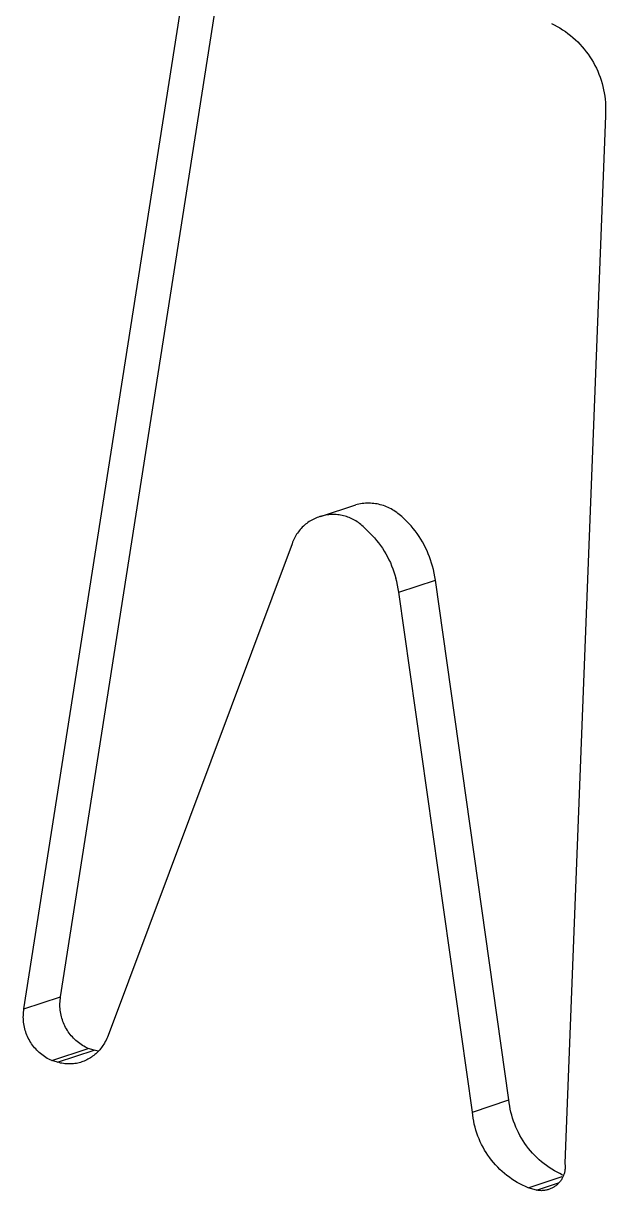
# Model space of a CAD drawing. Header units: millimetres. Extents: x 0 to 4030, y -54 to 2762.
# Drawn here: x 1103.95 to 1121.65, y 624.64 to 660.12 of the extents above; entities that cross this region are included whole.
import ezdxf

# ---------------------------------------------------------------- set-up
doc = ezdxf.new("R2010")
doc.units = ezdxf.units.MM
doc.header["$MEASUREMENT"] = 0
doc.layers.add('Utwórz2D linie widoczne', color=7, linetype='Continuous', true_color=0x000000)

msp = doc.modelspace()

# ---------------------------------------------------------------- linework, layer by layer
at = {"layer": 'Utwórz2D linie widoczne'}
for p, q in [((1105.082, 630.528), (1110.064, 662.294)), ((1103.969, 630.162), (1108.948, 661.937)), ((1120.003, 660.12), (1120.091, 660.076)), ((1120.091, 660.076), (1120.178, 660.029)), ((1120.178, 660.029), (1120.263, 659.98)), ((1120.263, 659.98), (1120.346, 659.927)), ((1120.346, 659.927), (1120.428, 659.872)), ((1120.428, 659.872), (1120.507, 659.813)), ((1120.507, 659.813), (1120.585, 659.753)), ((1120.585, 659.753), (1120.66, 659.689)), ((1120.66, 659.689), (1120.733, 659.623)), ((1120.733, 659.623), (1120.804, 659.555)), ((1120.804, 659.555), (1120.873, 659.484)), ((1120.873, 659.484), (1120.939, 659.411)), ((1120.939, 659.411), (1121.002, 659.336)), ((1121.002, 659.336), (1121.063, 659.258)), ((1121.063, 659.258), (1121.121, 659.179)), ((1121.121, 659.179), (1121.177, 659.098)), ((1121.177, 659.098), (1121.229, 659.015)), ((1121.229, 659.015), (1121.279, 658.93)), ((1121.279, 658.93), (1121.326, 658.843)), ((1121.326, 658.843), (1121.37, 658.755)), ((1121.37, 658.755), (1121.411, 658.665)), ((1121.411, 658.665), (1121.449, 658.575)), ((1121.449, 658.575), (1121.484, 658.482)), ((1121.484, 658.482), (1121.516, 658.389)), ((1121.516, 658.389), (1121.544, 658.295)), ((1121.544, 658.295), (1121.569, 658.2)), ((1121.569, 658.2), (1121.591, 658.104)), ((1121.591, 658.104), (1121.61, 658.007)), ((1121.61, 658.007), (1121.625, 657.91)), ((1121.625, 657.91), (1121.637, 657.812)), ((1121.637, 657.812), (1121.646, 657.714)), ((1121.646, 657.714), (1121.651, 657.616)), ((1121.651, 657.616), (1121.653, 657.517)), ((1121.653, 657.517), (1121.652, 657.419)), ((1121.65, 657.306), (1120.412, 625.475)), ((1121.652, 657.362), (1121.65, 657.306)), ((1121.652, 657.419), (1121.652, 657.362)), ((1112.98, 645.135), (1114.054, 645.485)), ((1114.103, 645.497), (1114.054, 645.485)), ((1114.152, 645.508), (1114.103, 645.497)), ((1114.202, 645.517), (1114.152, 645.508)), ((1114.252, 645.524), (1114.202, 645.517)), ((1114.302, 645.529), (1114.252, 645.524)), ((1114.352, 645.533), (1114.302, 645.529)), ((1114.402, 645.535), (1114.352, 645.533)), ((1114.453, 645.536), (1114.402, 645.535)), ((1114.503, 645.534), (1114.453, 645.536)), ((1114.553, 645.531), (1114.503, 645.534)), ((1114.603, 645.526), (1114.553, 645.531)), ((1114.653, 645.52), (1114.603, 645.526)), ((1114.703, 645.511), (1114.653, 645.52)), ((1114.752, 645.502), (1114.703, 645.511)), ((1114.801, 645.49), (1114.752, 645.502)), ((1114.85, 645.477), (1114.801, 645.49)), ((1114.898, 645.462), (1114.85, 645.477)), ((1114.945, 645.445), (1114.898, 645.462)), ((1114.992, 645.427), (1114.945, 645.445)), ((1115.038, 645.407), (1114.992, 645.427)), ((1115.084, 645.386), (1115.038, 645.407)), ((1115.129, 645.363), (1115.084, 645.386)), ((1112.718, 645.021), (1112.678, 644.998)), ((1112.757, 645.043), (1112.718, 645.021)), ((1112.798, 645.063), (1112.757, 645.043)), ((1112.84, 645.082), (1112.798, 645.063)), ((1112.882, 645.099), (1112.84, 645.082)), ((1112.924, 645.115), (1112.882, 645.099)), ((1112.967, 645.13), (1112.924, 645.115)), ((1113.011, 645.143), (1112.967, 645.13)), ((1113.055, 645.154), (1113.011, 645.143)), ((1113.099, 645.164), (1113.055, 645.154)), ((1113.144, 645.173), (1113.099, 645.164)), ((1113.189, 645.18), (1113.144, 645.173)), ((1113.234, 645.185), (1113.189, 645.18)), ((1113.279, 645.189), (1113.234, 645.185)), ((1113.324, 645.191), (1113.279, 645.189)), ((1113.37, 645.192), (1113.324, 645.191)), ((1113.415, 645.191), (1113.37, 645.192)), ((1113.461, 645.188), (1113.415, 645.191)), ((1113.506, 645.184), (1113.461, 645.188)), ((1113.551, 645.179), (1113.506, 645.184)), ((1113.596, 645.171), (1113.551, 645.179)), ((1113.64, 645.163), (1113.596, 645.171)), ((1113.685, 645.153), (1113.64, 645.163)), ((1113.729, 645.141), (1113.685, 645.153)), ((1113.772, 645.128), (1113.729, 645.141)), ((1113.815, 645.113), (1113.772, 645.128)), ((1113.858, 645.097), (1113.815, 645.113)), ((1113.9, 645.079), (1113.858, 645.097)), ((1113.941, 645.06), (1113.9, 645.079)), ((1113.981, 645.04), (1113.941, 645.06)), ((1114.021, 645.018), (1113.981, 645.04)), ((1114.06, 644.995), (1114.021, 645.018)), ((1115.173, 645.338), (1115.129, 645.363)), ((1115.216, 645.312), (1115.173, 645.338)), ((1115.258, 645.285), (1115.216, 645.312)), ((1115.3, 645.256), (1115.258, 645.285)), ((1115.34, 645.226), (1115.3, 645.256)), ((1115.379, 645.194), (1115.34, 645.226)), ((1115.417, 645.161), (1115.379, 645.194)), ((1115.454, 645.127), (1115.417, 645.161)), ((1115.528, 645.06), (1115.454, 645.127)), ((1115.6, 644.991), (1115.528, 645.06)), ((1112.31, 644.664), (1112.284, 644.627)), ((1112.338, 644.7), (1112.31, 644.664)), ((1112.367, 644.735), (1112.338, 644.7)), ((1112.398, 644.769), (1112.367, 644.735)), ((1112.429, 644.802), (1112.398, 644.769)), ((1112.462, 644.833), (1112.429, 644.802)), ((1112.495, 644.864), (1112.462, 644.833)), ((1112.53, 644.893), (1112.495, 644.864)), ((1112.566, 644.921), (1112.53, 644.893)), ((1112.602, 644.948), (1112.566, 644.921)), ((1112.64, 644.974), (1112.602, 644.948)), ((1112.678, 644.998), (1112.64, 644.974)), ((1114.099, 644.97), (1114.06, 644.995)), ((1114.136, 644.944), (1114.099, 644.97)), ((1114.172, 644.917), (1114.136, 644.944)), ((1114.208, 644.889), (1114.172, 644.917)), ((1114.242, 644.859), (1114.208, 644.889)), ((1114.276, 644.829), (1114.242, 644.859)), ((1114.308, 644.797), (1114.276, 644.829)), ((1114.34, 644.764), (1114.308, 644.797)), ((1114.34, 644.764), (1114.414, 644.697)), ((1114.414, 644.697), (1114.486, 644.627)), ((1115.67, 644.919), (1115.6, 644.991)), ((1115.737, 644.845), (1115.67, 644.919)), ((1115.802, 644.769), (1115.737, 644.845)), ((1115.864, 644.691), (1115.802, 644.769)), ((1115.923, 644.61), (1115.864, 644.691)), ((1112.134, 644.347), (1112.119, 644.305)), ((1112.152, 644.389), (1112.134, 644.347)), ((1112.17, 644.431), (1112.152, 644.389)), ((1112.19, 644.472), (1112.17, 644.431)), ((1112.211, 644.512), (1112.19, 644.472)), ((1112.234, 644.551), (1112.211, 644.512)), ((1112.258, 644.59), (1112.234, 644.551)), ((1112.284, 644.627), (1112.258, 644.59)), ((1114.486, 644.627), (1114.555, 644.556)), ((1114.555, 644.556), (1114.623, 644.482)), ((1114.623, 644.482), (1114.687, 644.405)), ((1114.687, 644.405), (1114.749, 644.327)), ((1114.749, 644.327), (1114.809, 644.247)), ((1115.98, 644.528), (1115.923, 644.61)), ((1116.034, 644.444), (1115.98, 644.528)), ((1116.086, 644.358), (1116.034, 644.444)), ((1116.134, 644.271), (1116.086, 644.358)), ((1112.119, 644.305), (1106.528, 629.355)), ((1114.809, 644.247), (1114.866, 644.165)), ((1114.866, 644.165), (1114.92, 644.081)), ((1114.92, 644.081), (1114.971, 643.995)), ((1114.971, 643.995), (1115.02, 643.907)), ((1116.18, 644.182), (1116.134, 644.271)), ((1116.222, 644.092), (1116.18, 644.182)), ((1116.262, 644), (1116.222, 644.092)), ((1116.298, 643.907), (1116.262, 644)), ((1115.02, 643.907), (1115.065, 643.818)), ((1115.065, 643.818), (1115.108, 643.728)), ((1115.108, 643.728), (1115.147, 643.636)), ((1115.147, 643.636), (1115.184, 643.543)), ((1116.332, 643.813), (1116.298, 643.907)), ((1116.362, 643.717), (1116.332, 643.813)), ((1116.389, 643.621), (1116.362, 643.717)), ((1116.417, 643.515), (1116.389, 643.621)), ((1115.184, 643.543), (1115.217, 643.449)), ((1115.217, 643.449), (1115.248, 643.353)), ((1115.248, 643.353), (1115.275, 643.257)), ((1115.303, 643.151), (1115.275, 643.257)), ((1116.441, 643.408), (1116.417, 643.515)), ((1116.462, 643.3), (1116.441, 643.408)), ((1116.479, 643.192), (1116.462, 643.3)), ((1115.327, 643.044), (1115.303, 643.151)), ((1115.347, 642.936), (1115.327, 643.044)), ((1115.365, 642.828), (1115.347, 642.936)), ((1115.365, 642.828), (1116.479, 643.192)), ((1118.713, 627.399), (1116.479, 643.192)), ((1117.601, 627.03), (1115.365, 642.828)), ((1103.969, 630.162), (1105.082, 630.528)), ((1105.069, 630.428), (1105.075, 630.479)), ((1105.075, 630.479), (1105.082, 630.528)), ((1103.962, 630.112), (1103.969, 630.162)), ((1105.062, 630.277), (1105.063, 630.328)), ((1105.064, 630.227), (1105.062, 630.277)), ((1105.063, 630.328), (1105.065, 630.378)), ((1105.067, 630.177), (1105.064, 630.227)), ((1105.065, 630.378), (1105.069, 630.428)), ((1105.072, 630.127), (1105.067, 630.177)), ((1105.078, 630.077), (1105.072, 630.127)), ((1103.949, 629.911), (1103.95, 629.961)), ((1103.951, 629.86), (1103.949, 629.911)), ((1103.95, 629.961), (1103.952, 630.011)), ((1103.954, 629.81), (1103.951, 629.86)), ((1103.952, 630.011), (1103.956, 630.062)), ((1103.959, 629.76), (1103.954, 629.81)), ((1103.956, 630.062), (1103.962, 630.112)), ((1105.086, 630.027), (1105.078, 630.077)), ((1105.096, 629.977), (1105.086, 630.027)), ((1105.108, 629.928), (1105.096, 629.977)), ((1105.122, 629.88), (1105.108, 629.928)), ((1105.137, 629.832), (1105.122, 629.88)), ((1105.153, 629.784), (1105.137, 629.832)), ((1105.172, 629.737), (1105.153, 629.784)), ((1103.965, 629.71), (1103.959, 629.76)), ((1103.974, 629.66), (1103.965, 629.71)), ((1103.984, 629.61), (1103.974, 629.66)), ((1103.995, 629.561), (1103.984, 629.61)), ((1104.009, 629.513), (1103.995, 629.561)), ((1104.024, 629.465), (1104.009, 629.513)), ((1104.04, 629.417), (1104.024, 629.465)), ((1104.059, 629.37), (1104.04, 629.417)), ((1105.192, 629.691), (1105.172, 629.737)), ((1105.213, 629.645), (1105.192, 629.691)), ((1105.236, 629.6), (1105.213, 629.645)), ((1105.261, 629.556), (1105.236, 629.6)), ((1105.287, 629.513), (1105.261, 629.556)), ((1105.315, 629.471), (1105.287, 629.513)), ((1105.344, 629.43), (1105.315, 629.471)), ((1105.374, 629.39), (1105.344, 629.43)), ((1104.079, 629.324), (1104.059, 629.37)), ((1104.1, 629.278), (1104.079, 629.324)), ((1104.123, 629.233), (1104.1, 629.278)), ((1104.148, 629.189), (1104.123, 629.233)), ((1104.174, 629.146), (1104.148, 629.189)), ((1104.202, 629.104), (1104.174, 629.146)), ((1104.231, 629.063), (1104.202, 629.104)), ((1104.261, 629.023), (1104.231, 629.063)), ((1105.406, 629.351), (1105.374, 629.39)), ((1105.439, 629.313), (1105.406, 629.351)), ((1105.474, 629.276), (1105.439, 629.313)), ((1105.509, 629.24), (1105.474, 629.276)), ((1105.546, 629.206), (1105.509, 629.24)), ((1105.584, 629.173), (1105.546, 629.206)), ((1105.624, 629.141), (1105.584, 629.173)), ((1105.664, 629.111), (1105.624, 629.141)), ((1105.705, 629.082), (1105.664, 629.111)), ((1105.747, 629.055), (1105.705, 629.082)), ((1105.791, 629.029), (1105.747, 629.055)), ((1106.371, 629.056), (1106.348, 629.021)), ((1106.393, 629.092), (1106.371, 629.056)), ((1106.414, 629.128), (1106.393, 629.092)), ((1106.439, 629.172), (1106.414, 629.128)), ((1106.463, 629.217), (1106.439, 629.172)), ((1106.486, 629.262), (1106.463, 629.217)), ((1106.508, 629.308), (1106.486, 629.262)), ((1106.528, 629.355), (1106.508, 629.308)), ((1104.293, 628.984), (1104.261, 629.023)), ((1104.326, 628.946), (1104.293, 628.984)), ((1104.361, 628.909), (1104.326, 628.946)), ((1104.397, 628.873), (1104.361, 628.909)), ((1104.433, 628.839), (1104.397, 628.873)), ((1104.472, 628.806), (1104.433, 628.839)), ((1104.511, 628.774), (1104.472, 628.806)), ((1104.551, 628.744), (1104.511, 628.774)), ((1104.592, 628.715), (1104.551, 628.744)), ((1104.635, 628.688), (1104.592, 628.715)), ((1104.813, 628.593), (1105.925, 628.96)), ((1104.991, 628.542), (1106.104, 628.91)), ((1105.835, 629.004), (1105.791, 629.029)), ((1105.88, 628.982), (1105.835, 629.004)), ((1105.925, 628.96), (1105.88, 628.982)), ((1106.104, 628.91), (1105.925, 628.96)), ((1106.023, 628.699), (1105.988, 628.676)), ((1106.057, 628.723), (1106.023, 628.699)), ((1106.09, 628.748), (1106.057, 628.723)), ((1106.123, 628.775), (1106.09, 628.748)), ((1106.145, 628.899), (1106.104, 628.91)), ((1106.155, 628.802), (1106.123, 628.775)), ((1106.187, 628.889), (1106.145, 628.899)), ((1106.185, 628.83), (1106.155, 628.802)), ((1106.215, 628.86), (1106.185, 628.83)), ((1106.229, 628.88), (1106.187, 628.889)), ((1106.244, 628.89), (1106.215, 628.86)), ((1106.271, 628.922), (1106.244, 628.89)), ((1106.298, 628.954), (1106.271, 628.922)), ((1106.323, 628.987), (1106.298, 628.954)), ((1106.348, 629.021), (1106.323, 628.987)), ((1104.678, 628.662), (1104.635, 628.688)), ((1104.722, 628.637), (1104.678, 628.662)), ((1104.767, 628.614), (1104.722, 628.637)), ((1104.813, 628.593), (1104.767, 628.614)), ((1104.991, 628.542), (1104.813, 628.593)), ((1105.035, 628.531), (1104.991, 628.542)), ((1105.079, 628.52), (1105.035, 628.531)), ((1105.124, 628.511), (1105.079, 628.52)), ((1105.169, 628.504), (1105.124, 628.511)), ((1105.214, 628.498), (1105.169, 628.504)), ((1105.259, 628.494), (1105.214, 628.498)), ((1105.304, 628.492), (1105.259, 628.494)), ((1105.35, 628.491), (1105.304, 628.492)), ((1105.395, 628.491), (1105.35, 628.491)), ((1105.437, 628.494), (1105.395, 628.491)), ((1105.479, 628.498), (1105.437, 628.494)), ((1105.52, 628.504), (1105.479, 628.498)), ((1105.561, 628.51), (1105.52, 628.504)), ((1105.602, 628.519), (1105.561, 628.51)), ((1105.643, 628.529), (1105.602, 628.519)), ((1105.683, 628.54), (1105.643, 628.529)), ((1105.723, 628.552), (1105.683, 628.54)), ((1105.763, 628.566), (1105.723, 628.552)), ((1105.802, 628.581), (1105.763, 628.566)), ((1105.84, 628.598), (1105.802, 628.581)), ((1105.878, 628.615), (1105.84, 628.598)), ((1105.915, 628.635), (1105.878, 628.615)), ((1105.952, 628.655), (1105.915, 628.635)), ((1105.988, 628.676), (1105.952, 628.655)), ((1117.601, 627.03), (1118.713, 627.399)), ((1118.724, 627.305), (1118.713, 627.399)), ((1118.738, 627.211), (1118.724, 627.305)), ((1117.611, 626.937), (1117.601, 627.03)), ((1117.624, 626.844), (1117.611, 626.937)), ((1118.755, 627.118), (1118.738, 627.211)), ((1118.775, 627.026), (1118.755, 627.118)), ((1118.799, 626.934), (1118.775, 627.026)), ((1118.825, 626.843), (1118.799, 626.934)), ((1117.641, 626.751), (1117.624, 626.844)), ((1117.66, 626.659), (1117.641, 626.751)), ((1117.683, 626.568), (1117.66, 626.659)), ((1118.855, 626.752), (1118.825, 626.843)), ((1118.887, 626.663), (1118.855, 626.752)), ((1118.923, 626.575), (1118.887, 626.663)), ((1118.961, 626.489), (1118.923, 626.575)), ((1117.709, 626.478), (1117.683, 626.568)), ((1117.738, 626.388), (1117.709, 626.478)), ((1117.77, 626.3), (1117.738, 626.388)), ((1117.805, 626.212), (1117.77, 626.3)), ((1119.002, 626.403), (1118.961, 626.489)), ((1119.047, 626.32), (1119.002, 626.403)), ((1119.094, 626.237), (1119.047, 626.32)), ((1119.144, 626.157), (1119.094, 626.237)), ((1117.843, 626.126), (1117.805, 626.212)), ((1117.883, 626.041), (1117.843, 626.126)), ((1117.927, 625.958), (1117.883, 626.041)), ((1117.973, 625.876), (1117.927, 625.958)), ((1118.022, 625.796), (1117.973, 625.876)), ((1119.196, 626.078), (1119.144, 626.157)), ((1119.251, 626), (1119.196, 626.078)), ((1119.309, 625.925), (1119.251, 626)), ((1119.369, 625.852), (1119.309, 625.925)), ((1118.074, 625.718), (1118.022, 625.796)), ((1118.129, 625.641), (1118.074, 625.718)), ((1118.186, 625.566), (1118.129, 625.641)), ((1118.246, 625.494), (1118.186, 625.566)), ((1119.432, 625.781), (1119.369, 625.852)), ((1119.497, 625.712), (1119.432, 625.781)), ((1119.564, 625.645), (1119.497, 625.712)), ((1119.634, 625.581), (1119.564, 625.645)), ((1119.706, 625.519), (1119.634, 625.581)), ((1119.779, 625.459), (1119.706, 625.519)), ((1118.308, 625.423), (1118.246, 625.494)), ((1118.372, 625.354), (1118.308, 625.423)), ((1118.439, 625.288), (1118.372, 625.354)), ((1118.508, 625.224), (1118.439, 625.288)), ((1118.579, 625.163), (1118.508, 625.224)), ((1118.652, 625.103), (1118.579, 625.163)), ((1119.855, 625.402), (1119.779, 625.459)), ((1119.933, 625.348), (1119.855, 625.402)), ((1120.012, 625.296), (1119.933, 625.348)), ((1120.093, 625.247), (1120.012, 625.296)), ((1120.176, 625.2), (1120.093, 625.247)), ((1120.261, 625.157), (1120.176, 625.2)), ((1120.346, 625.116), (1120.261, 625.157)), ((1120.39, 625.154), (1120.382, 625.13)), ((1120.397, 625.178), (1120.39, 625.154)), ((1120.403, 625.202), (1120.397, 625.178)), ((1120.408, 625.227), (1120.403, 625.202)), ((1120.412, 625.251), (1120.408, 625.227)), ((1120.412, 625.475), (1120.416, 625.45)), ((1120.416, 625.276), (1120.412, 625.251)), ((1120.416, 625.45), (1120.418, 625.425)), ((1120.418, 625.301), (1120.416, 625.276)), ((1120.418, 625.425), (1120.42, 625.401)), ((1120.42, 625.326), (1120.418, 625.301)), ((1120.42, 625.401), (1120.421, 625.376)), ((1120.421, 625.351), (1120.42, 625.326)), ((1120.421, 625.376), (1120.421, 625.351)), ((1118.727, 625.047), (1118.652, 625.103)), ((1118.804, 624.993), (1118.727, 625.047)), ((1118.882, 624.941), (1118.804, 624.993)), ((1118.963, 624.893), (1118.882, 624.941)), ((1119.045, 624.847), (1118.963, 624.893)), ((1119.129, 624.804), (1119.045, 624.847)), ((1119.214, 624.763), (1119.129, 624.804)), ((1119.3, 624.726), (1120.328, 625.068)), ((1119.55, 624.656), (1120.219, 624.878)), ((1120.158, 624.806), (1120.139, 624.791)), ((1120.177, 624.822), (1120.158, 624.806)), ((1120.196, 624.839), (1120.177, 624.822)), ((1120.213, 624.857), (1120.196, 624.839)), ((1120.231, 624.875), (1120.213, 624.857)), ((1120.247, 624.894), (1120.231, 624.875)), ((1120.263, 624.913), (1120.247, 624.894)), ((1120.278, 624.933), (1120.263, 624.913)), ((1120.293, 624.953), (1120.278, 624.933)), ((1120.307, 624.974), (1120.293, 624.953)), ((1120.32, 624.995), (1120.307, 624.974)), ((1120.332, 625.016), (1120.32, 624.995)), ((1120.344, 625.039), (1120.332, 625.016)), ((1120.354, 625.061), (1120.344, 625.039)), ((1120.365, 625.084), (1120.354, 625.061)), ((1120.374, 625.107), (1120.365, 625.084)), ((1120.382, 625.13), (1120.374, 625.107)), ((1119.3, 624.726), (1119.214, 624.763)), ((1119.55, 624.656), (1119.3, 624.726)), ((1119.574, 624.651), (1119.55, 624.656)), ((1119.599, 624.647), (1119.574, 624.651)), ((1119.624, 624.644), (1119.599, 624.647)), ((1119.649, 624.642), (1119.624, 624.644)), ((1119.673, 624.641), (1119.649, 624.642)), ((1119.698, 624.64), (1119.673, 624.641)), ((1119.723, 624.641), (1119.698, 624.64)), ((1119.748, 624.642), (1119.723, 624.641)), ((1119.773, 624.644), (1119.748, 624.642)), ((1119.798, 624.647), (1119.773, 624.644)), ((1119.822, 624.651), (1119.798, 624.647)), ((1119.847, 624.656), (1119.822, 624.651)), ((1119.871, 624.662), (1119.847, 624.656)), ((1119.895, 624.668), (1119.871, 624.662)), ((1119.919, 624.675), (1119.895, 624.668)), ((1119.943, 624.683), (1119.919, 624.675)), ((1119.966, 624.692), (1119.943, 624.683)), ((1119.989, 624.702), (1119.966, 624.692)), ((1120.012, 624.712), (1119.989, 624.702)), ((1120.034, 624.724), (1120.012, 624.712)), ((1120.056, 624.735), (1120.034, 624.724)), ((1120.077, 624.748), (1120.056, 624.735)), ((1120.098, 624.762), (1120.077, 624.748)), ((1120.119, 624.776), (1120.098, 624.762)), ((1120.139, 624.791), (1120.119, 624.776))]:
    msp.add_line(p, q, dxfattribs=at)

doc.saveas('drawing.dxf')
